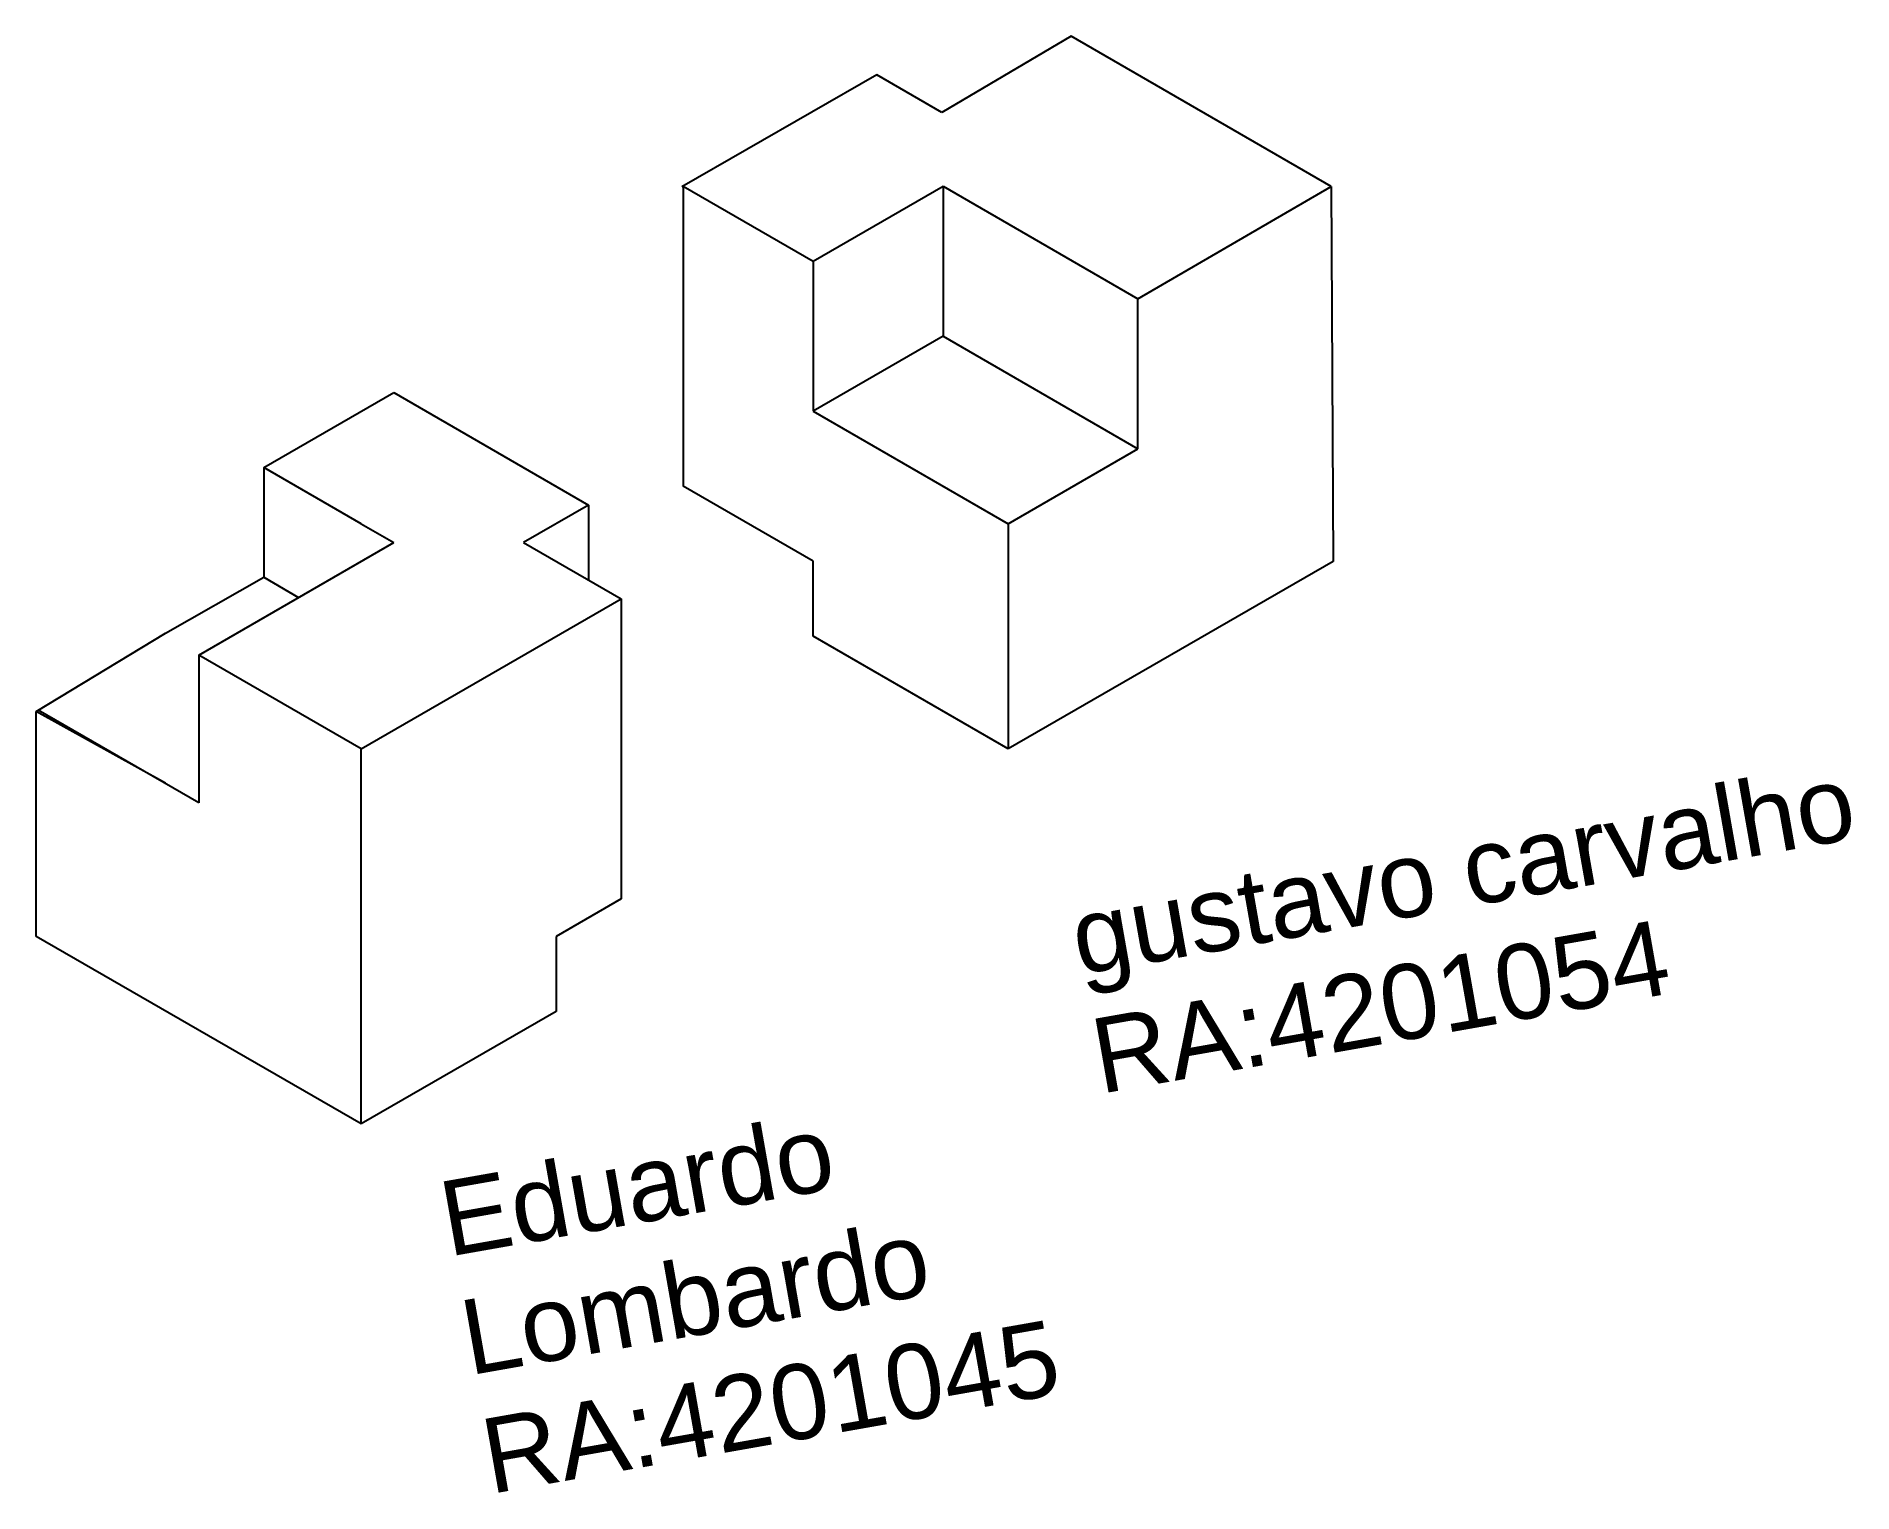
# Model space of a CAD drawing. Header units: millimetres. Extents: x 3248 to 3490, y 551 to 745.
import ezdxf

# ---------------------------------------------------------------- set-up
doc = ezdxf.new("R2010")
doc.units = ezdxf.units.MM
doc.styles.get("Standard").update_dxf_attribs({"font": 'arial.ttf'})

msp = doc.modelspace()

# ---------------------------------------------------------------- linework, layer by layer
for p, q in [((3385.95, 744.98), (3368.72, 734.83)), ((3420.59, 724.98), (3385.95, 744.98)), ((3360.06, 739.83), (3334.03, 724.91)), ((3368.72, 734.83), (3360.06, 739.83)), ((3334.23, 725.02), (3351.55, 715.02)), ((3334.23, 725.02), (3334.23, 685.02)), ((3351.55, 715.02), (3368.87, 725.02)), ((3368.87, 725.02), (3394.84, 709.99)), ((3368.87, 725.02), (3368.87, 705)), ((3394.84, 709.99), (3420.59, 724.98)), ((3420.59, 724.98), (3420.85, 674.98)), ((3351.55, 715.02), (3351.55, 695.02)), ((3394.82, 690), (3394.82, 710)), ((3368.87, 705), (3351.55, 695.02)), ((3368.87, 705), (3394.82, 690)), ((3278.32, 687.5), (3295.64, 697.5)), ((3295.64, 697.5), (3321.62, 682.5)), ((3351.55, 695.02), (3377.53, 680.02)), ((3377.53, 680.02), (3394.82, 690)), ((3291.31, 680), (3278.32, 687.5)), ((3278.32, 687.5), (3278.32, 672.87)), ((3351.55, 675.02), (3334.23, 685.02)), ((3321.62, 682.5), (3312.96, 677.5)), ((3321.62, 682.5), (3321.62, 672.5)), ((3291.31, 680), (3295.64, 677.5)), ((3377.53, 680.02), (3377.53, 650.02)), ((3269.66, 662.5), (3295.64, 677.5)), ((3312.96, 677.5), (3325.95, 670)), ((3351.55, 665.02), (3351.55, 675.02)), ((3420.85, 674.98), (3377.53, 650.02)), ((3265.23, 665.43), (3278.32, 672.87)), ((3278.32, 672.87), (3282.97, 670.18)), ((3291.31, 650), (3325.95, 670)), ((3325.95, 670), (3325.95, 630)), ((3248, 655), (3265.23, 665.43)), ((3377.53, 650.02), (3351.55, 665.02)), ((3291.31, 650), (3269.66, 662.5)), ((3269.66, 662.5), (3269.66, 642.81)), ((3248, 625), (3248, 655)), ((3265.23, 645.43), (3248, 655)), ((3269.66, 642.81), (3248.27, 655.16)), ((3291.31, 600), (3291.31, 650)), ((3325.95, 630), (3317.29, 625)), ((3291.31, 600), (3248, 625)), ((3317.29, 625), (3317.29, 615)), ((3317.29, 615), (3291.31, 600))]:
    msp.add_line(p, q)

# ---------------------------------------------------------------- texts
for s, p in [('gustavo carvalho', (3387.01, 619.82)), ('RA:4201054', (3389.8, 604)), ('Eduardo', (3302.92, 582.3)), ('Lombardo', (3305.71, 566.48)), ('RA:4201045', (3308.5, 550.66))]:
    msp.add_text(s, height=10, rotation=10).set_placement(p)

doc.saveas('drawing.dxf')
